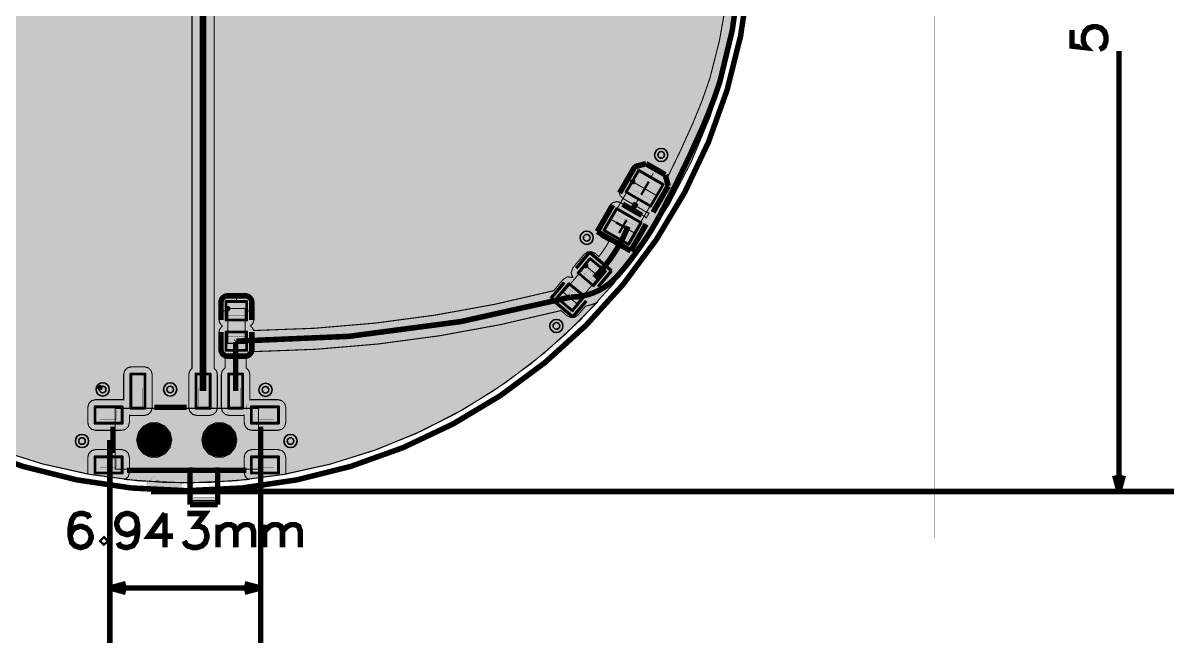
# Model space of a CAD drawing. Header units: millimetres. Extents: x -36.6 to 45.6, y -33 to 33.7.
# Drawn here: x -7.5 to 45.6, y -33 to -4.3 of the extents above; entities that cross this region are included whole.
import ezdxf

# ---------------------------------------------------------------- set-up
doc = ezdxf.new("R2010")
doc.units = ezdxf.units.MM
doc.header["$MEASUREMENT"] = 0
for name, color, linetype, true_color in [('Board-Outline-Layer', 7, 'Continuous', 0xff00ff), ('Bottom-Layer', 7, 'Continuous', 0x0000ff), ('Component-Marking-Layer', 7, 'Continuous', 0x66ffcc), ('Component-Shape-Layer', 7, 'Continuous', 0x00cccc), ('Document-Layer', 7, 'Continuous', 0xffffff), ('Hole-Layer', 7, 'Continuous', 0x222222), ('Multi-Layer', 7, 'Continuous', 0xc0c0c0), ('Pin-Soldering-Layer', 7, 'Continuous', 0xcc9999), ('Top-Layer', 7, 'Continuous', 0xff0000), ('Top-Paste-Mask-Layer', 7, 'Continuous', 0x808080), ('Top-Silkscreen-Layer', 7, 'Continuous', 0xffcc00), ('Top-Solder-Mask-Layer', 7, 'Continuous', 0x800080)]:
    doc.layers.add(name, color=color, linetype=linetype, true_color=true_color)

msp = doc.modelspace()

# ---------------------------------------------------------------- hatches: boundary and pattern name
at = {"layer": 'Bottom-Layer'}
for points in [[(-25.642, 0.127), (-25.544, 2.362), (-25.252, 4.58), (-24.768, 6.764), (-24.096, 8.897), (-23.239, 10.964), (-22.207, 12.948), (-21.005, 14.835), (-19.643, 16.609), (-18.132, 18.259), (-16.482, 19.77), (-14.708, 21.132), (-12.821, 22.334), (-10.837, 23.366), (-8.77, 24.223), (-6.637, 24.895), (-4.453, 25.379), (-2.235, 25.671), (0, 25.769), (2.235, 25.671), (4.453, 25.379), (6.637, 24.895), (8.77, 24.223), (10.837, 23.366), (12.821, 22.334), (14.708, 21.132), (16.482, 19.77), (18.132, 18.259), (19.643, 16.609), (21.005, 14.835), (22.207, 12.948), (23.239, 10.964), (24.096, 8.897), (24.768, 6.764), (25.252, 4.58), (25.544, 2.362), (25.642, 0.127), (25.544, -2.108), (25.252, -4.326), (24.768, -6.51), (24.096, -8.643), (23.239, -10.71), (22.207, -12.694), (21.005, -14.581), (19.643, -16.355), (18.132, -18.005), (16.482, -19.516), (14.708, -20.878), (12.821, -22.08), (10.837, -23.112), (8.77, -23.969), (6.637, -24.641), (4.453, -25.125), (2.235, -25.417), (0, -25.515), (-2.235, -25.417), (-4.453, -25.125), (-6.637, -24.641), (-8.77, -23.969), (-10.837, -23.112), (-12.821, -22.08), (-14.708, -20.878), (-16.482, -19.516), (-18.132, -18.005), (-19.643, -16.355), (-21.005, -14.581), (-22.207, -12.694), (-23.239, -10.71), (-24.096, -8.643), (-24.768, -6.51), (-25.252, -4.326), (-25.544, -2.108)], [(-2.308, -23.537), (-2.228, -23.888), (-2.004, -24.169), (-1.68, -24.325), (-1.32, -24.325), (-0.996, -24.169), (-0.772, -23.888), (-0.692, -23.537), (-0.772, -23.187), (-0.996, -22.905), (-1.32, -22.749), (-1.68, -22.749), (-2.004, -22.905), (-2.228, -23.187)], [(0.692, -23.537), (0.772, -23.888), (0.996, -24.169), (1.32, -24.325), (1.68, -24.325), (2.004, -24.169), (2.228, -23.888), (2.308, -23.537), (2.228, -23.187), (2.004, -22.905), (1.68, -22.749), (1.32, -22.749), (0.996, -22.905), (0.772, -23.187)]]:
    msp.add_hatch(color=256, dxfattribs=at).paths.add_polyline_path(points)
at = {"layer": 'Component-Marking-Layer'}
for points in [[(20.473, -11.648, 1), (20.593, -11.648, 1)], [(20.473, -11.648, 1), (20.593, -11.648, 1)], [(18.309, -15.513, 1), (18.429, -15.513, 1)], [(18.309, -15.513, 1), (18.429, -15.513, 1)], [(1.826, -17.488, 1), (1.946, -17.488, 1)], [(1.826, -17.488, 1), (1.946, -17.488, 1)], [(-4.06, -21.131, 1), (-3.94, -21.131, 1)], [(-4.06, -21.131, 1), (-3.94, -21.131, 1)]]:
    msp.add_hatch(color=256, dxfattribs=at).paths.add_polyline_path(points)
at = {"layer": 'Document-Layer'}
for points in [[(21.23, -11.616), (21.317, -11.666), (20.967, -12.272), (20.88, -12.222)], [(21.23, -11.616), (21.317, -11.666), (20.967, -12.272), (20.88, -12.222)], [(19.735, -13.559), (19.785, -13.472), (20.391, -13.822), (20.341, -13.909)], [(19.735, -13.559), (19.785, -13.472), (20.391, -13.822), (20.341, -13.909)], [(20.214, -13.376), (20.301, -13.426), (19.951, -14.032), (19.864, -13.982)], [(20.214, -13.376), (20.301, -13.426), (19.951, -14.032), (19.864, -13.982)], [(0.1, -24.937), (0.1, -26.387), (1.5, -26.387), (1.5, -24.787), (1.3, -24.787), (1.3, -26.187), (0.3, -26.187), (0.3, -24.787), (0.1, -24.787)], [(0.1, -24.937), (0.1, -26.387), (1.5, -26.387), (1.5, -24.787), (1.3, -24.787), (1.3, -26.187), (0.3, -26.187), (0.3, -24.787), (0.1, -24.787)], [(-0.215, -25.392), (-0.215, -25.762), (-1.435, -25.762), (-1.435, -26.032), (-1.435, -26.032), (-1.905, -25.562), (-1.435, -25.162), (-1.435, -25.402)], [(-0.215, -25.392), (-0.215, -25.762), (-1.435, -25.762), (-1.435, -26.032), (-1.435, -26.032), (-1.905, -25.562), (-1.435, -25.162), (-1.435, -25.402)]]:
    msp.add_hatch(color=256, dxfattribs=at).paths.add_polyline_path(points)
at = {"layer": 'Multi-Layer'}
for points in [[(-1.95, -23.537, 1), (-1.05, -23.537, 1)], [(-1.95, -23.537, 1), (-1.05, -23.537, 1)], [(1.05, -23.537, 1), (1.95, -23.537, 1)], [(1.05, -23.537, 1), (1.95, -23.537, 1)]]:
    msp.add_hatch(color=256, dxfattribs=at).paths.add_polyline_path(points)
at = {"layer": 'Pin-Soldering-Layer'}
for points in [[(21.615, -12.273), (21.465, -12.533), (20.383, -11.908), (20.533, -11.648)], [(21.615, -12.273), (21.465, -12.533), (20.383, -11.908), (20.533, -11.648)], [(20.765, -13.746), (20.615, -14.006), (19.533, -13.381), (19.683, -13.121)], [(20.765, -13.746), (20.615, -14.006), (19.533, -13.381), (19.683, -13.121)], [(18.369, -15.513), (18.982, -16.027), (18.789, -16.257), (18.176, -15.743)], [(18.369, -15.513), (18.982, -16.027), (18.789, -16.257), (18.176, -15.743)], [(17.34, -16.739), (17.953, -17.253), (18.146, -17.023), (17.533, -16.509)], [(17.34, -16.739), (17.953, -17.253), (18.146, -17.023), (17.533, -16.509)], [(1.886, -17.488), (2.686, -17.488), (2.686, -17.788), (1.886, -17.788)], [(1.886, -17.488), (2.686, -17.488), (2.686, -17.788), (1.886, -17.788)], [(1.886, -19.088), (2.686, -19.088), (2.686, -18.788), (1.886, -18.788)], [(1.886, -19.088), (2.686, -19.088), (2.686, -18.788), (1.886, -18.788)], [(-2.475, -22.131), (-2.475, -21.131), (-2.025, -21.131), (-2.025, -22.131)], [(-2.475, -22.131), (-2.475, -21.131), (-2.025, -21.131), (-2.025, -22.131)], [(0.525, -22.131), (0.525, -21.131), (0.975, -21.131), (0.975, -22.131)], [(0.525, -22.131), (0.525, -21.131), (0.975, -21.131), (0.975, -22.131)], [(2.025, -22.131), (2.025, -21.131), (2.475, -21.131), (2.475, -22.131)], [(2.025, -22.131), (2.025, -21.131), (2.475, -21.131), (2.475, -22.131)], [(-3.25, -22.612), (-4, -22.612), (-4, -22.162), (-3.25, -22.162)], [(-3.25, -22.612), (-4, -22.612), (-4, -22.162), (-3.25, -22.162)], [(4, -22.612), (3.25, -22.612), (3.25, -22.162), (4, -22.162)], [(4, -22.612), (3.25, -22.612), (3.25, -22.162), (4, -22.162)], [(-3.25, -24.818), (-4, -24.818), (-4, -24.369), (-3.25, -24.369)], [(-3.25, -24.818), (-4, -24.818), (-4, -24.369), (-3.25, -24.369)], [(4, -24.818), (3.25, -24.818), (3.25, -24.369), (4, -24.369)], [(4, -24.818), (3.25, -24.818), (3.25, -24.369), (4, -24.369)]]:
    msp.add_hatch(color=256, dxfattribs=at).paths.add_polyline_path(points)
at = {"layer": 'Top-Layer'}
for points in [[(2.839, -25.357), (0.948, -25.497), (-0.948, -25.497), (-2.839, -25.357), (-2.695, -25.225), (-2.642, -25.037), (-2.642, -24.337), (-2.69, -24.158), (-2.821, -24.027), (-3, -23.979), (-4.2, -23.979), (-4.379, -24.027), (-4.51, -24.158), (-4.558, -24.337), (-4.558, -25.037), (-4.556, -25.073), (-4.551, -25.108), (-6.679, -24.63), (-8.758, -23.973), (-10.775, -23.141), (-12.713, -22.142), (-14.559, -20.981), (-16.3, -19.667), (-17.923, -18.21), (-17.82, -18.206), (-17.718, -18.195), (-17.642, -18.285), (-17.49, -18.391), (-17.305, -18.407), (-17.137, -18.329), (-16.475, -17.774), (-16.369, -17.622), (-16.353, -17.437), (-16.431, -17.269), (-16.95, -16.651), (-17.155, -16.53), (-17.391, -16.565), (-17.316, -16.338), (-17.4, -16.115), (-17.918, -15.497), (-18.07, -15.391), (-18.255, -15.375), (-18.423, -15.453), (-18.434, -15.463), (-18.822, -15.111), (-19.127, -14.687), (-19.337, -14.208), (-19.071, -14.054), (-18.94, -13.923), (-18.892, -13.744), (-18.94, -13.565), (-19.49, -12.612), (-19.621, -12.481), (-19.8, -12.433), (-19.979, -12.481), (-21.061, -13.106), (-21.149, -13.177), (-21.21, -13.272), (-21.307, -13.118), (-21.402, -12.963), (-21.282, -12.961), (-21.169, -12.919), (-20.087, -12.294), (-19.956, -12.163), (-19.908, -11.984), (-19.956, -11.805), (-20.506, -10.852), (-20.637, -10.721), (-20.816, -10.673), (-20.995, -10.721), (-22.077, -11.346), (-22.164, -11.417), (-22.225, -11.51), (-23.179, -9.472), (-23.946, -7.357), (-24.52, -5.182), (-24.897, -2.964), (-25.074, -0.721), (-25.049, 1.529), (-24.822, 3.768), (-24.396, 5.977), (-24.323, 6.167), (-24.204, 6.332), (-24.185, 6.332), (-24.165, 6.333), (-23.734, 6.176), (-23.549, 6.16), (-23.381, 6.238), (-23.275, 6.39), (-22.999, 7.148), (-22.997, 7.386), (-23.145, 7.573), (-22.912, 7.622), (-22.76, 7.806), (-22.484, 8.564), (-22.468, 8.748), (-22.546, 8.916), (-22.698, 9.023), (-22.72, 9.031), (-22.484, 9.633), (-22.163, 10.194), (-21.757, 9.959), (-21.578, 9.911), (-21.399, 9.959), (-21.268, 10.09), (-20.718, 11.043), (-20.67, 11.222), (-20.718, 11.401), (-20.849, 11.532), (-21.931, 12.157), (-21.934, 12.159), (-21.937, 12.161), (-21.925, 12.183), (-21.913, 12.205), (-21.873, 12.277), (-21.833, 12.35), (-21.828, 12.347), (-21.823, 12.344), (-20.741, 11.719), (-20.562, 11.671), (-20.383, 11.719), (-20.252, 11.85), (-19.702, 12.803), (-19.654, 12.982), (-19.702, 13.161), (-19.833, 13.292), (-20.89, 13.903), (-19.572, 15.724), (-18.095, 17.421), (-16.472, 18.978), (-14.716, 20.383), (-12.841, 21.625), (-10.862, 22.694), (-8.795, 23.581), (-6.657, 24.279), (-4.465, 24.783), (-2.237, 25.088), (0.01, 25.192), (2.257, 25.094), (4.486, 24.796), (6.5, 24.346), (8.471, 23.733), (10.384, 22.959), (12.227, 22.029), (13.987, 20.951), (15.652, 19.732), (17.211, 18.38), (18.654, 16.903), (19.937, 15.356), (21.092, 13.711), (21.001, 13.698), (20.915, 13.663), (19.833, 13.038), (19.702, 12.907), (19.654, 12.728), (19.702, 12.549), (20.252, 11.596), (20.383, 11.465), (20.562, 11.417), (20.741, 11.465), (21.823, 12.09), (21.907, 12.157), (21.967, 12.245), (22.048, 12.098), (22.127, 11.951), (22.026, 11.941), (21.931, 11.903), (20.849, 11.278), (20.718, 11.147), (20.67, 10.968), (20.718, 10.789), (21.268, 9.836), (21.399, 9.705), (21.578, 9.657), (21.757, 9.705), (22.342, 10.043), (22.696, 9.502), (22.921, 8.896), (22.571, 8.769), (22.419, 8.662), (22.341, 8.494), (22.357, 8.31), (22.633, 7.552), (22.785, 7.368), (23.018, 7.319), (22.87, 7.132), (22.872, 6.894), (23.148, 6.136), (23.254, 5.984), (23.422, 5.906), (23.607, 5.922), (24.265, 6.161), (24.563, 5.038), (24.802, 3.901), (25.011, 2.094), (25.087, 0.276), (25.032, -1.542), (24.846, -3.352), (24.528, -5.143), (24.082, -6.906), (23.719, -7.937), (23.305, -8.949), (22.725, -10.23), (22.113, -11.497), (22.096, -11.484), (22.077, -11.473), (20.995, -10.848), (20.816, -10.8), (20.637, -10.848), (20.506, -10.979), (19.956, -11.932), (19.908, -12.111), (19.956, -12.29), (20.087, -12.421), (21.169, -13.046), (21.227, -13.073), (21.288, -13.089), (21.224, -13.203), (21.159, -13.316), (21.114, -13.27), (21.061, -13.233), (19.979, -12.608), (19.8, -12.56), (19.621, -12.608), (19.489, -12.739), (18.939, -13.692), (18.892, -13.871), (18.939, -14.05), (19.071, -14.181), (19.446, -14.397), (19.224, -14.752), (18.979, -15.092), (18.804, -14.945), (18.636, -14.867), (18.451, -14.883), (18.299, -14.989), (17.781, -15.607), (17.697, -15.83), (17.772, -16.057), (17.536, -16.022), (17.331, -16.143), (16.894, -16.664), (14.173, -17.292), (11.425, -17.79), (8.656, -18.158), (5.873, -18.394), (3.083, -18.498), (3.027, -18.379), (2.932, -18.288), (3.051, -18.159), (3.094, -17.988), (3.094, -17.188), (3.046, -17.009), (2.915, -16.878), (2.736, -16.83), (1.836, -16.83), (1.657, -16.878), (1.526, -17.009), (1.478, -17.188), (1.478, -17.988), (1.521, -18.159), (1.64, -18.288), (1.521, -18.417), (1.478, -18.588), (1.478, -19.388), (1.559, -19.615), (1.765, -19.739), (1.765, -20.218), (1.638, -20.349), (1.592, -20.525), (1.592, -22.049), (1.64, -22.228), (1.771, -22.359), (1.95, -22.407), (2.55, -22.407), (2.596, -22.404), (2.642, -22.395), (2.642, -22.737), (2.69, -22.916), (2.821, -23.047), (3, -23.095), (4.2, -23.095), (4.379, -23.047), (4.51, -22.916), (4.558, -22.737), (4.558, -22.037), (4.51, -21.858), (4.379, -21.727), (4.2, -21.679), (3, -21.679), (2.954, -21.682), (2.908, -21.691), (2.908, -20.525), (2.862, -20.349), (2.736, -20.219), (2.736, -19.746), (2.959, -19.668), (3.085, -19.468), (5.944, -19.361), (8.794, -19.119), (11.63, -18.74), (14.444, -18.226), (17.23, -17.579), (17.518, -17.821), (17.686, -17.899), (17.871, -17.883), (18.023, -17.777), (18.36, -17.375), (18.625, -17.308), (18.884, -17.22), (17.415, -18.694), (15.832, -20.044), (14.144, -21.261), (12.363, -22.338), (10.501, -23.266), (8.57, -24.04), (6.582, -24.656), (4.551, -25.108), (4.556, -25.073), (4.558, -25.037), (4.558, -24.337), (4.51, -24.158), (4.379, -24.027), (4.2, -23.979), (3, -23.979), (2.821, -24.027), (2.69, -24.158), (2.642, -24.337), (2.642, -25.037), (2.695, -25.225)], [(0.242, -20.234), (0.132, -20.361), (0.092, -20.525), (0.092, -22.049), (0.14, -22.228), (0.271, -22.359), (0.45, -22.407), (1.05, -22.407), (1.229, -22.359), (1.36, -22.228), (1.408, -22.049), (1.408, -20.525), (1.369, -20.361), (1.258, -20.234), (1.258, 7.918), (2.215, 8.267), (3.089, 8.79), (3.847, 9.469), (4.464, 10.279), (4.916, 11.192), (5.188, 12.173), (5.268, 13.188), (5.156, 14.201), (4.854, 15.173), (4.373, 16.071), (3.731, 16.861), (2.951, 17.516), (2.062, 18.012), (1.094, 18.33), (0.084, 18.459), (-0.932, 18.396), (-1.918, 18.141), (-2.838, 17.704), (-3.658, 17.1), (-4.35, 16.353), (-4.888, 15.488), (-5.252, 14.537), (-5.43, 13.535), (-5.415, 12.516), (-5.207, 11.52), (-4.815, 10.58), (-4.252, 9.731), (-3.539, 9.004), (-2.701, 8.426), (-1.769, 8.016), (-0.776, 7.79), (0.242, 7.756)], [(20.816, -11.158), (21.898, -11.783), (21.348, -12.736), (20.266, -12.111)], [(19.8, -12.918), (20.882, -13.543), (20.332, -14.496), (19.25, -13.871)], [(18.574, -15.219), (19.235, -15.775), (18.717, -16.393), (18.055, -15.837)], [(17.605, -16.374), (18.267, -16.929), (17.749, -17.547), (17.087, -16.991)], [(1.836, -17.188), (2.736, -17.188), (2.736, -17.988), (1.836, -17.988)], [(1.836, -18.588), (2.736, -18.588), (2.736, -19.388), (1.836, -19.388)], [(-2.55, -22.407), (-1.95, -22.407), (-1.771, -22.359), (-1.64, -22.228), (-1.592, -22.049), (-1.592, -20.525), (-1.64, -20.346), (-1.771, -20.215), (-1.95, -20.167), (-2.55, -20.167), (-2.729, -20.215), (-2.86, -20.346), (-2.908, -20.525), (-2.908, -21.691), (-2.954, -21.682), (-3, -21.679), (-4.2, -21.679), (-4.379, -21.727), (-4.51, -21.858), (-4.558, -22.037), (-4.558, -22.737), (-4.51, -22.916), (-4.379, -23.047), (-4.2, -23.095), (-3, -23.095), (-2.821, -23.047), (-2.69, -22.916), (-2.642, -22.737), (-2.642, -22.395), (-2.596, -22.404)], [(-1.95, -22.049), (-2.55, -22.049), (-2.55, -20.525), (-1.95, -20.525)], [(1.05, -22.049), (0.45, -22.049), (0.45, -20.525), (1.05, -20.525)], [(2.55, -22.049), (1.95, -22.049), (1.95, -20.525), (2.55, -20.525)], [(-3, -22.037), (-3, -22.737), (-4.2, -22.737), (-4.2, -22.037)], [(4.2, -22.037), (4.2, -22.737), (3, -22.737), (3, -22.037)], [(-2.308, -23.537), (-2.228, -23.888), (-2.004, -24.169), (-1.68, -24.325), (-1.32, -24.325), (-0.996, -24.169), (-0.772, -23.888), (-0.692, -23.537), (-0.772, -23.187), (-0.996, -22.905), (-1.32, -22.749), (-1.68, -22.749), (-2.004, -22.905), (-2.228, -23.187)], [(0.692, -23.537), (0.772, -23.888), (0.996, -24.169), (1.32, -24.325), (1.68, -24.325), (2.004, -24.169), (2.228, -23.888), (2.308, -23.537), (2.228, -23.187), (2.004, -22.905), (1.68, -22.749), (1.32, -22.749), (0.996, -22.905), (0.772, -23.187)], [(-3, -24.337), (-3, -25.037), (-4.2, -25.037), (-4.2, -24.337)], [(4.2, -24.337), (4.2, -25.037), (3, -25.037), (3, -24.337)]]:
    msp.add_hatch(color=256, dxfattribs=at).paths.add_polyline_path(points)
at = {"layer": 'Top-Paste-Mask-Layer'}
for points in [[(20.816, -11.158), (21.898, -11.783), (21.348, -12.736), (20.266, -12.111)], [(19.8, -12.918), (20.882, -13.543), (20.332, -14.496), (19.25, -13.871)], [(18.584, -15.178), (18.07, -15.791), (18.076, -15.862), (18.251, -16.008), (18.489, -15.725), (18.742, -15.937), (18.504, -16.22), (18.689, -16.376), (18.76, -16.37), (19.274, -15.757), (19.268, -15.686), (18.655, -15.172)], [(18.584, -15.178), (18.07, -15.791), (18.076, -15.862), (18.251, -16.008), (18.489, -15.725), (18.742, -15.937), (18.504, -16.22), (18.689, -16.376), (18.76, -16.37), (19.274, -15.757), (19.268, -15.686), (18.655, -15.172)], [(17.738, -17.588), (18.252, -16.975), (18.246, -16.904), (18.071, -16.758), (17.833, -17.041), (17.58, -16.829), (17.818, -16.546), (17.633, -16.39), (17.562, -16.396), (17.048, -17.009), (17.054, -17.08), (17.667, -17.594)], [(17.738, -17.588), (18.252, -16.975), (18.246, -16.904), (18.071, -16.758), (17.833, -17.041), (17.58, -16.829), (17.818, -16.546), (17.633, -16.39), (17.562, -16.396), (17.048, -17.009), (17.054, -17.08), (17.667, -17.594)], [(1.836, -17.188), (2.736, -17.188), (2.736, -17.988), (1.836, -17.988)], [(1.836, -18.588), (2.736, -18.588), (2.736, -19.388), (1.836, -19.388)], [(-1.95, -22.049), (-2.55, -22.049), (-2.55, -20.525), (-1.95, -20.525)], [(1.05, -22.049), (0.45, -22.049), (0.45, -20.525), (1.05, -20.525)], [(2.55, -22.049), (1.95, -22.049), (1.95, -20.525), (2.55, -20.525)], [(-3, -22.037), (-3, -22.737), (-4.2, -22.737), (-4.2, -22.037)], [(4.2, -22.037), (4.2, -22.737), (3, -22.737), (3, -22.037)], [(-3, -24.337), (-3, -25.037), (-4.2, -25.037), (-4.2, -24.337)], [(4.2, -24.337), (4.2, -25.037), (3, -25.037), (3, -24.337)]]:
    msp.add_hatch(color=256, dxfattribs=at).paths.add_polyline_path(points)
at = {"layer": 'Top-Solder-Mask-Layer'}
for points in [[(20.797, -11.089), (21.968, -11.765), (21.367, -12.805), (20.196, -12.129)], [(19.781, -12.849), (20.952, -13.524), (20.351, -14.565), (19.18, -13.889)], [(18.567, -15.148), (19.307, -15.768), (18.723, -16.464), (17.984, -15.843)], [(17.599, -16.302), (18.338, -16.923), (17.755, -17.618), (17.015, -16.998)], [(1.785, -17.137), (2.787, -17.137), (2.787, -18.039), (1.785, -18.039)], [(1.785, -18.537), (2.787, -18.537), (2.787, -19.439), (1.785, -19.439)], [(-1.899, -22.1), (-2.601, -22.1), (-2.601, -20.474), (-1.899, -20.474)], [(1.101, -22.1), (0.399, -22.1), (0.399, -20.474), (1.101, -20.474)], [(2.601, -22.1), (1.899, -22.1), (1.899, -20.474), (2.601, -20.474)], [(-2.949, -21.986), (-2.949, -22.788), (-4.251, -22.788), (-4.251, -21.986)], [(4.251, -21.986), (4.251, -22.788), (2.949, -22.788), (2.949, -21.986)], [(-2.949, -24.286), (-2.949, -25.088), (-4.251, -25.088), (-4.251, -24.286)], [(4.251, -24.286), (4.251, -25.088), (2.949, -25.088), (2.949, -24.286)]]:
    msp.add_hatch(color=256, dxfattribs=at).paths.add_polyline_path(points)

# ---------------------------------------------------------------- linework, layer by layer
at = {"layer": 'Board-Outline-Layer', "const_width": 0.254}
msp.add_lwpolyline([(-26, 0.127, 1), (26, 0.127, 1)], format="xyb", close=True, dxfattribs=at)
at = {"layer": 'Bottom-Layer'}
for points, const_width in [([(-36.576, -27.178), (-36.576, 33.655), (34.925, 33.655), (34.925, -27.178)], 0.00508), ([(-2.308, -23.537), (-2.228, -23.888), (-2.004, -24.169), (-1.68, -24.325), (-1.32, -24.325), (-0.996, -24.169), (-0.772, -23.888), (-0.692, -23.537), (-0.772, -23.187), (-0.996, -22.905), (-1.32, -22.749), (-1.68, -22.749), (-2.004, -22.905), (-2.228, -23.187)], 0.0508), ([(0.692, -23.537), (0.772, -23.888), (0.996, -24.169), (1.32, -24.325), (1.68, -24.325), (2.004, -24.169), (2.228, -23.888), (2.308, -23.537), (2.228, -23.187), (2.004, -22.905), (1.68, -22.749), (1.32, -22.749), (0.996, -22.905), (0.772, -23.187)], 0.0508)]:
    msp.add_lwpolyline(points, close=True, dxfattribs=dict(at, const_width=const_width))
at = {"layer": 'Bottom-Layer', "const_width": 0.0508}
msp.add_lwpolyline([(25.544, -2.108), (25.252, -4.326), (24.768, -6.51), (24.096, -8.643), (23.239, -10.71), (22.207, -12.694), (21.005, -14.581), (19.643, -16.355), (18.132, -18.005), (16.482, -19.516), (14.708, -20.878), (12.821, -22.08), (10.837, -23.112), (8.77, -23.969), (6.637, -24.641), (4.453, -25.125), (2.235, -25.417), (0, -25.515), (-2.235, -25.417), (-4.453, -25.125), (-6.637, -24.641), (-8.77, -23.969)], dxfattribs=at)
at = {"layer": 'Component-Marking-Layer', "const_width": 0.129}
for points in [[(20.473, -11.648, 1), (20.593, -11.648), (20.593, -11.648, 1), (20.473, -11.648)], [(20.473, -11.648, 1), (20.593, -11.648), (20.593, -11.648, 1), (20.473, -11.648)], [(18.309, -15.513, 1), (18.429, -15.513), (18.429, -15.513, 1), (18.309, -15.513)], [(18.309, -15.513, 1), (18.429, -15.513), (18.429, -15.513, 1), (18.309, -15.513)]]:
    msp.add_lwpolyline(points, format="xyb", dxfattribs=at)
for points in [[(1.826, -17.488, 1), (1.946, -17.488, 1)], [(1.826, -17.488, 1), (1.946, -17.488, 1)], [(-4.06, -21.131, 1), (-3.94, -21.131, 1)], [(-4.06, -21.131, 1), (-3.94, -21.131, 1)]]:
    msp.add_lwpolyline(points, format="xyb", close=True, dxfattribs=at)
at = {"layer": 'Component-Shape-Layer', "const_width": 0.0508}
for points in [[(20.533, -11.648), (21.615, -12.273), (20.615, -14.006), (19.533, -13.381)], [(20.533, -11.648), (21.615, -12.273), (20.615, -14.006), (19.533, -13.381)], [(18.369, -15.513), (18.982, -16.027), (17.953, -17.253), (17.34, -16.739)], [(18.369, -15.513), (18.982, -16.027), (17.953, -17.253), (17.34, -16.739)], [(1.886, -17.488), (2.686, -17.488), (2.686, -19.088), (1.886, -19.088)], [(1.886, -17.488), (2.686, -17.488), (2.686, -19.088), (1.886, -19.088)], [(-3.3, -22.081), (3.3, -22.081), (3.3, -24.881), (1.5, -24.881), (1.5, -26.331), (0.8, -26.331), (0.1, -26.331), (0.1, -24.881), (-3.3, -24.881)], [(-3.3, -22.081), (3.3, -22.081), (3.3, -24.881), (1.5, -24.881), (1.5, -26.331), (0.8, -26.331), (0.1, -26.331), (0.1, -24.881), (-3.3, -24.881)]]:
    msp.add_lwpolyline(points, close=True, dxfattribs=at)
at = {"layer": 'Document-Layer', "const_width": 0.00508}
for points in [[(21.23, -11.616), (21.317, -11.666), (20.967, -12.272), (20.88, -12.222)], [(21.23, -11.616), (21.317, -11.666), (20.967, -12.272), (20.88, -12.222)], [(19.735, -13.559), (19.785, -13.472), (20.391, -13.822), (20.341, -13.909)], [(19.735, -13.559), (19.785, -13.472), (20.391, -13.822), (20.341, -13.909)], [(20.214, -13.376), (20.301, -13.426), (19.951, -14.032), (19.864, -13.982)], [(20.214, -13.376), (20.301, -13.426), (19.951, -14.032), (19.864, -13.982)], [(0.1, -24.937), (0.1, -26.387), (1.5, -26.387), (1.5, -24.787), (1.3, -24.787), (1.3, -26.187), (0.3, -26.187), (0.3, -24.787), (0.1, -24.787)], [(0.1, -24.937), (0.1, -26.387), (1.5, -26.387), (1.5, -24.787), (1.3, -24.787), (1.3, -26.187), (0.3, -26.187), (0.3, -24.787), (0.1, -24.787)], [(-0.215, -25.392), (-0.215, -25.762), (-1.435, -25.762), (-1.435, -26.032), (-1.435, -26.032), (-1.905, -25.562), (-1.435, -25.162), (-1.435, -25.402)], [(-0.215, -25.392), (-0.215, -25.762), (-1.435, -25.762), (-1.435, -26.032), (-1.435, -26.032), (-1.905, -25.562), (-1.435, -25.162), (-1.435, -25.402)]]:
    msp.add_lwpolyline(points, close=True, dxfattribs=at)
at = {"layer": 'Document-Layer', "const_width": 0.38}
for points in [[(-1.69, -23.537, 1), (-1.31, -23.537, 1)], [(-1.69, -23.537, 1), (-1.31, -23.537, 1)], [(1.31, -23.537, 1), (1.69, -23.537, 1)], [(1.31, -23.537, 1), (1.69, -23.537, 1)]]:
    msp.add_lwpolyline(points, format="xyb", close=True, dxfattribs=at)
at = {"layer": 'Hole-Layer'}
for points in [[(21.692, -10.414, 1), (21.997, -10.414, 1)], [(18.263, -14.224, 1), (18.568, -14.224, 1)], [(16.866, -18.288, 1), (17.171, -18.288, 1)], [(-0.915, -21.209, 1), (-0.61, -21.209, 1)], [(3.472, -21.227, 1), (3.777, -21.227, 1)], [(-4.977, -23.585, 1), (-4.672, -23.585, 1)], [(4.627, -23.585, 1), (4.932, -23.585, 1)]]:
    msp.add_lwpolyline(points, format="xyb", close=True, dxfattribs=at)
msp.add_lwpolyline([(-4.025, -21.209, 1), (-3.72, -21.209), (-3.72, -21.209, 1), (-4.025, -21.209)], format="xyb", dxfattribs=at)
at = {"layer": 'Multi-Layer'}
for points in [[(21.539, -10.414, 1), (22.149, -10.414), (22.149, -10.414, 1), (21.539, -10.414)], [(18.11, -14.224, 1), (18.72, -14.224), (18.72, -14.224, 1), (18.11, -14.224)], [(16.713, -18.288, 1), (17.323, -18.288), (17.323, -18.288, 1), (16.713, -18.288)], [(-4.178, -21.209, 1), (-3.568, -21.209), (-3.568, -21.209, 1), (-4.178, -21.209)], [(-1.067, -21.209, 1), (-0.457, -21.209), (-0.457, -21.209, 1), (-1.067, -21.209)], [(3.32, -21.227, 1), (3.93, -21.227), (3.93, -21.227, 1), (3.32, -21.227)]]:
    msp.add_lwpolyline(points, format="xyb", dxfattribs=at)
at = {"layer": 'Multi-Layer', "const_width": 0.645}
for points in [[(-1.95, -23.537, 1), (-1.05, -23.537, 1)], [(-1.95, -23.537, 1), (-1.05, -23.537, 1)], [(1.05, -23.537, 1), (1.95, -23.537, 1)], [(1.05, -23.537, 1), (1.95, -23.537, 1)]]:
    msp.add_lwpolyline(points, format="xyb", close=True, dxfattribs=at)
at = {"layer": 'Multi-Layer'}
for points in [[(-5.129, -23.585, 1), (-4.519, -23.585, 1)], [(4.474, -23.585, 1), (5.084, -23.585, 1)]]:
    msp.add_lwpolyline(points, format="xyb", close=True, dxfattribs=at)
at = {"layer": 'Pin-Soldering-Layer', "const_width": 0.00508}
for points in [[(21.615, -12.273), (21.465, -12.533), (20.383, -11.908), (20.533, -11.648)], [(21.615, -12.273), (21.465, -12.533), (20.383, -11.908), (20.533, -11.648)], [(20.765, -13.746), (20.615, -14.006), (19.533, -13.381), (19.683, -13.121)], [(20.765, -13.746), (20.615, -14.006), (19.533, -13.381), (19.683, -13.121)], [(18.369, -15.513), (18.982, -16.027), (18.789, -16.257), (18.176, -15.743)], [(18.369, -15.513), (18.982, -16.027), (18.789, -16.257), (18.176, -15.743)], [(17.34, -16.739), (17.953, -17.253), (18.146, -17.023), (17.533, -16.509)], [(17.34, -16.739), (17.953, -17.253), (18.146, -17.023), (17.533, -16.509)], [(1.886, -17.488), (2.686, -17.488), (2.686, -17.788), (1.886, -17.788)], [(1.886, -17.488), (2.686, -17.488), (2.686, -17.788), (1.886, -17.788)], [(1.886, -19.088), (2.686, -19.088), (2.686, -18.788), (1.886, -18.788)], [(1.886, -19.088), (2.686, -19.088), (2.686, -18.788), (1.886, -18.788)], [(-2.475, -22.131), (-2.475, -21.131), (-2.025, -21.131), (-2.025, -22.131)], [(-2.475, -22.131), (-2.475, -21.131), (-2.025, -21.131), (-2.025, -22.131)], [(0.525, -22.131), (0.525, -21.131), (0.975, -21.131), (0.975, -22.131)], [(0.525, -22.131), (0.525, -21.131), (0.975, -21.131), (0.975, -22.131)], [(2.025, -22.131), (2.025, -21.131), (2.475, -21.131), (2.475, -22.131)], [(2.025, -22.131), (2.025, -21.131), (2.475, -21.131), (2.475, -22.131)], [(-3.25, -22.612), (-4, -22.612), (-4, -22.162), (-3.25, -22.162)], [(-3.25, -22.612), (-4, -22.612), (-4, -22.162), (-3.25, -22.162)], [(4, -22.612), (3.25, -22.612), (3.25, -22.162), (4, -22.162)], [(4, -22.612), (3.25, -22.612), (3.25, -22.162), (4, -22.162)], [(-3.25, -24.818), (-4, -24.818), (-4, -24.369), (-3.25, -24.369)], [(-3.25, -24.818), (-4, -24.818), (-4, -24.369), (-3.25, -24.369)], [(4, -24.818), (3.25, -24.818), (3.25, -24.369), (4, -24.369)], [(4, -24.818), (3.25, -24.818), (3.25, -24.369), (4, -24.369)]]:
    msp.add_lwpolyline(points, close=True, dxfattribs=at)
at = {"layer": 'Top-Layer'}
for points, const_width in [([(-29.972, -28.067), (-29.972, 30.226), (34.417, 30.226), (34.417, -28.067)], 0.00508), ([(-2.55, -22.407), (-1.95, -22.407), (-1.771, -22.359), (-1.64, -22.228), (-1.592, -22.049), (-1.592, -20.525), (-1.64, -20.346), (-1.771, -20.215), (-1.95, -20.167), (-2.55, -20.167), (-2.729, -20.215), (-2.86, -20.346), (-2.908, -20.525), (-2.908, -21.691), (-2.954, -21.682), (-3, -21.679), (-4.2, -21.679), (-4.379, -21.727), (-4.51, -21.858), (-4.558, -22.037), (-4.558, -22.737), (-4.51, -22.916), (-4.379, -23.047), (-4.2, -23.095), (-3, -23.095), (-2.821, -23.047), (-2.69, -22.916), (-2.642, -22.737), (-2.642, -22.395), (-2.596, -22.404)], 0.0508), ([(-2.308, -23.537), (-2.228, -23.888), (-2.004, -24.169), (-1.68, -24.325), (-1.32, -24.325), (-0.996, -24.169), (-0.772, -23.888), (-0.692, -23.537), (-0.772, -23.187), (-0.996, -22.905), (-1.32, -22.749), (-1.68, -22.749), (-2.004, -22.905), (-2.228, -23.187)], 0.0508), ([(0.692, -23.537), (0.772, -23.888), (0.996, -24.169), (1.32, -24.325), (1.68, -24.325), (2.004, -24.169), (2.228, -23.888), (2.308, -23.537), (2.228, -23.187), (2.004, -22.905), (1.68, -22.749), (1.32, -22.749), (0.996, -22.905), (0.772, -23.187)], 0.0508)]:
    msp.add_lwpolyline(points, close=True, dxfattribs=dict(at, const_width=const_width))
for points, const_width in [([(0.75, -21.287), (0.75, 12.265)], 0.3), ([(0.242, 7.756), (0.242, -20.234), (0.132, -20.361), (0.092, -20.525), (0.092, -22.049), (0.14, -22.228), (0.271, -22.359), (0.45, -22.407), (1.05, -22.407), (1.229, -22.359), (1.36, -22.228), (1.408, -22.049), (1.408, -20.525), (1.369, -20.361), (1.258, -20.234), (1.258, 7.918)], 0.0508), ([(24.846, -3.352), (24.528, -5.143), (24.082, -6.906), (23.719, -7.937), (23.305, -8.949), (22.725, -10.23), (22.113, -11.497), (22.096, -11.484), (22.077, -11.473), (20.995, -10.848), (20.816, -10.8), (20.637, -10.848), (20.506, -10.979), (19.956, -11.932), (19.908, -12.111), (19.956, -12.29), (20.087, -12.421), (21.169, -13.046), (21.227, -13.073), (21.288, -13.089), (21.224, -13.203), (21.159, -13.316), (21.114, -13.27), (21.061, -13.233), (19.979, -12.608), (19.8, -12.56), (19.621, -12.608), (19.489, -12.739), (18.939, -13.692), (18.892, -13.871), (18.939, -14.05), (19.071, -14.181), (19.446, -14.397), (19.224, -14.752), (18.979, -15.092), (18.804, -14.945), (18.636, -14.867), (18.451, -14.883), (18.299, -14.989), (17.781, -15.607), (17.697, -15.83), (17.772, -16.057), (17.536, -16.022), (17.331, -16.143), (16.894, -16.664), (14.173, -17.292), (11.425, -17.79), (8.656, -18.158), (5.873, -18.394), (3.083, -18.498), (3.027, -18.379), (2.932, -18.288), (3.051, -18.159), (3.094, -17.988), (3.094, -17.188), (3.046, -17.009), (2.915, -16.878), (2.736, -16.83), (1.836, -16.83), (1.657, -16.878), (1.526, -17.009), (1.478, -17.188), (1.478, -17.988), (1.521, -18.159), (1.64, -18.288), (1.521, -18.417), (1.478, -18.588), (1.478, -19.388), (1.559, -19.615), (1.765, -19.739), (1.765, -20.218), (1.638, -20.349), (1.592, -20.525), (1.592, -22.049), (1.64, -22.228), (1.771, -22.359), (1.95, -22.407), (2.55, -22.407), (2.596, -22.404), (2.642, -22.395), (2.642, -22.737), (2.69, -22.916), (2.821, -23.047), (3, -23.095), (4.2, -23.095), (4.379, -23.047), (4.51, -22.916), (4.558, -22.737), (4.558, -22.037), (4.51, -21.858), (4.379, -21.727), (4.2, -21.679), (3, -21.679), (2.954, -21.682), (2.908, -21.691), (2.908, -20.525), (2.862, -20.349), (2.736, -20.219), (2.736, -19.746), (2.959, -19.668), (3.085, -19.468), (5.944, -19.361), (8.794, -19.119), (11.63, -18.74), (14.444, -18.226), (17.23, -17.579), (17.518, -17.821), (17.686, -17.899), (17.871, -17.883), (18.023, -17.777), (18.36, -17.375), (18.625, -17.308), (18.884, -17.22), (17.415, -18.694), (15.832, -20.044), (14.144, -21.261), (12.363, -22.338), (10.501, -23.266), (8.57, -24.04), (6.582, -24.656), (4.551, -25.108), (4.556, -25.073), (4.558, -25.037), (4.558, -24.337), (4.51, -24.158), (4.379, -24.027), (4.2, -23.979), (3, -23.979), (2.821, -24.027), (2.69, -24.158), (2.642, -24.337), (2.642, -25.037), (2.695, -25.225), (2.839, -25.357), (0.948, -25.497), (-0.948, -25.497), (-2.839, -25.357), (-2.695, -25.225), (-2.642, -25.037), (-2.642, -24.337), (-2.69, -24.158), (-2.821, -24.027), (-3, -23.979), (-4.2, -23.979), (-4.379, -24.027), (-4.51, -24.158), (-4.558, -24.337), (-4.558, -25.037), (-4.556, -25.073), (-4.551, -25.108), (-6.679, -24.63), (-8.758, -23.973)], 0.0508), ([(20.543, -11.636), (20.318, -11.506)], 0.0508), ([(21.356, -11.473), (21.485, -11.249)], 0.0508), ([(20.808, -12.421), (20.679, -12.646)], 0.0508), ([(2.286, -17.191), (2.286, -16.931)], 0.0508), ([(1.839, -17.588), (1.579, -17.588)], 0.0508), ([(2.733, -17.588), (2.993, -17.588)], 0.0508), ([(2.25, -19.024), (2.286, -18.988)], 0.254), ([(2.25, -21.287), (2.25, -19.024)], 0.254)]:
    msp.add_lwpolyline(points, dxfattribs=dict(at, const_width=const_width))
at = {"layer": 'Top-Layer', "const_width": 0.254}
for points in [[(24.545, -7.049, 0.071), (25.573, 0.127)], [(23.749, -9.144, 0.025), (24.545, -7.049)], [(21.844, -13.081, 0.019), (23.749, -9.144)], [(21.243, -14.111, 0.02), (21.844, -13.081)], [(18.772, -16.06, 0.102), (20.32, -13.707)], [(20.315, -15.407, 0.016), (21.243, -14.111)], [(19.812, -16.002, 0.013), (20.315, -15.407)], [(17.677, -16.96, 0.214), (19.812, -16.002)], [(2.286, -18.988, 0.066), (17.677, -16.96)]]:
    msp.add_lwpolyline(points, format="xyb", dxfattribs=at)
at = {"layer": 'Top-Layer'}
for points in [[(20.816, -11.158), (21.898, -11.783), (21.348, -12.736), (20.266, -12.111)], [(19.8, -12.918), (20.882, -13.543), (20.332, -14.496), (19.25, -13.871)], [(18.574, -15.219), (19.235, -15.775), (18.717, -16.393), (18.055, -15.837)], [(17.605, -16.374), (18.267, -16.929), (17.749, -17.547), (17.087, -16.991)], [(1.836, -17.188), (2.736, -17.188), (2.736, -17.988), (1.836, -17.988)], [(1.836, -18.588), (2.736, -18.588), (2.736, -19.388), (1.836, -19.388)], [(-1.95, -22.049), (-2.55, -22.049), (-2.55, -20.525), (-1.95, -20.525)], [(1.05, -22.049), (0.45, -22.049), (0.45, -20.525), (1.05, -20.525)], [(2.55, -22.049), (1.95, -22.049), (1.95, -20.525), (2.55, -20.525)], [(-3, -22.037), (-3, -22.737), (-4.2, -22.737), (-4.2, -22.037)], [(4.2, -22.037), (4.2, -22.737), (3, -22.737), (3, -22.037)], [(-3, -24.337), (-3, -25.037), (-4.2, -25.037), (-4.2, -24.337)], [(4.2, -24.337), (4.2, -25.037), (3, -25.037), (3, -24.337)]]:
    msp.add_lwpolyline(points, close=True, dxfattribs=at)
at = {"layer": 'Top-Paste-Mask-Layer'}
for points in [[(20.816, -11.158), (21.898, -11.783), (21.348, -12.736), (20.266, -12.111)], [(19.8, -12.918), (20.882, -13.543), (20.332, -14.496), (19.25, -13.871)], [(1.836, -17.188), (2.736, -17.188), (2.736, -17.988), (1.836, -17.988)], [(1.836, -18.588), (2.736, -18.588), (2.736, -19.388), (1.836, -19.388)], [(-1.95, -22.049), (-2.55, -22.049), (-2.55, -20.525), (-1.95, -20.525)], [(1.05, -22.049), (0.45, -22.049), (0.45, -20.525), (1.05, -20.525)], [(2.55, -22.049), (1.95, -22.049), (1.95, -20.525), (2.55, -20.525)], [(-3, -22.037), (-3, -22.737), (-4.2, -22.737), (-4.2, -22.037)], [(4.2, -22.037), (4.2, -22.737), (3, -22.737), (3, -22.037)], [(-3, -24.337), (-3, -25.037), (-4.2, -25.037), (-4.2, -24.337)], [(4.2, -24.337), (4.2, -25.037), (3, -25.037), (3, -24.337)]]:
    msp.add_lwpolyline(points, close=True, dxfattribs=at)
at = {"layer": 'Top-Paste-Mask-Layer', "const_width": 0.00508}
for points in [[(18.584, -15.178), (18.07, -15.791), (18.076, -15.862), (18.251, -16.008), (18.489, -15.725), (18.742, -15.937), (18.504, -16.22), (18.689, -16.376), (18.76, -16.37), (19.274, -15.757), (19.268, -15.686), (18.655, -15.172)], [(18.584, -15.178), (18.07, -15.791), (18.076, -15.862), (18.251, -16.008), (18.489, -15.725), (18.742, -15.937), (18.504, -16.22), (18.689, -16.376), (18.76, -16.37), (19.274, -15.757), (19.268, -15.686), (18.655, -15.172)], [(17.738, -17.588), (18.252, -16.975), (18.246, -16.904), (18.071, -16.758), (17.833, -17.041), (17.58, -16.829), (17.818, -16.546), (17.633, -16.39), (17.562, -16.396), (17.048, -17.009), (17.054, -17.08), (17.667, -17.594)], [(17.738, -17.588), (18.252, -16.975), (18.246, -16.904), (18.071, -16.758), (17.833, -17.041), (17.58, -16.829), (17.818, -16.546), (17.633, -16.39), (17.562, -16.396), (17.048, -17.009), (17.054, -17.08), (17.667, -17.594)]]:
    msp.add_lwpolyline(points, close=True, dxfattribs=at)
at = {"layer": 'Top-Silkscreen-Layer'}
for points, const_width in [([(40.762, -4.653), (40.762, -5.4), (41.433, -5.476), (41.359, -5.4), (41.283, -5.177), (41.283, -4.953), (41.359, -4.729), (41.506, -4.58), (41.73, -4.506), (41.88, -4.506), (42.103, -4.58), (42.253, -4.729), (42.327, -4.953), (42.327, -5.177), (42.253, -5.4), (42.179, -5.476), (42.029, -5.55)], 0.254), ([(42.926, -5.626), (42.926, -25.908)], 0.254), ([(19.931, -12.163), (20.63, -10.953)], 0.254), ([(19.931, -12.163), (20.63, -10.953)], 0.254), ([(20.63, -10.953), (21.15, -10.813)], 0.254), ([(20.63, -10.953), (21.15, -10.813)], 0.254), ([(21.15, -10.813), (22.03, -11.321)], 0.254), ([(21.15, -10.813), (22.03, -11.321)], 0.254), ([(22.03, -11.321), (22.169, -11.842)], 0.254), ([(22.03, -11.321), (22.169, -11.842)], 0.254), ([(21.471, -13.052), (22.169, -11.842)], 0.254), ([(21.471, -13.052), (22.169, -11.842)], 0.254), ([(18.904, -13.942), (19.614, -12.712)], 0.254), ([(18.904, -13.942), (19.614, -12.712)], 0.254), ([(20.071, -12.683), (20.95, -13.191)], 0.254), ([(20.071, -12.683), (20.95, -13.191)], 0.254), ([(20.511, -12.937), (20.691, -12.624)], 0.254), ([(20.511, -12.937), (20.691, -12.624)], 0.254), ([(21.153, -13.601), (20.443, -14.831)], 0.254), ([(21.153, -13.601), (20.443, -14.831)], 0.254), ([(20.443, -14.831), (18.904, -13.942)], 0.254), ([(20.443, -14.831), (18.904, -13.942)], 0.254), ([(17.929, -15.632), (18.545, -14.897)], 0.152), ([(17.929, -15.632), (18.545, -14.897)], 0.152), ([(18.545, -14.897), (19.557, -15.747)], 0.152), ([(18.545, -14.897), (19.557, -15.747)], 0.152), ([(19.557, -15.747), (18.941, -16.481)], 0.152), ([(19.557, -15.747), (18.941, -16.481)], 0.152), ([(17.381, -16.285), (16.765, -17.019)], 0.152), ([(17.381, -16.285), (16.765, -17.019)], 0.152), ([(1.886, -16.898), (2.686, -16.898)], 0.254), ([(1.886, -16.898), (2.686, -16.898)], 0.254), ([(16.765, -17.019), (17.777, -17.869)], 0.152), ([(16.765, -17.019), (17.777, -17.869)], 0.152), ([(1.576, -18.008), (1.576, -17.208)], 0.254), ([(1.576, -18.008), (1.576, -17.208)], 0.254), ([(2.996, -18.008), (2.996, -17.208)], 0.254), ([(2.996, -18.008), (2.996, -17.208)], 0.254), ([(17.777, -17.869), (18.393, -17.134)], 0.152), ([(17.777, -17.869), (18.393, -17.134)], 0.152), ([(1.576, -18.568), (1.576, -19.368)], 0.254), ([(1.576, -18.568), (1.576, -19.368)], 0.254), ([(2.996, -18.568), (2.996, -19.368)], 0.254), ([(2.996, -18.568), (2.996, -19.368)], 0.254), ([(2.686, -19.678), (1.886, -19.678)], 0.254), ([(2.686, -19.678), (1.886, -19.678)], 0.254), ([(-1.5, -22.037), (0, -22.037)], 0.254), ([(-1.5, -22.037), (0, -22.037)], 0.254), ([(2.769, -22.037), (2.759, -22.037)], 0.254), ([(2.769, -22.037), (2.759, -22.037)], 0.254), ([(-3.4, -22.931), (-3.4, -24.131)], 0.254), ([(-3.4, -22.931), (-3.4, -24.131)], 0.254), ([(3.4, -22.931), (3.4, -24.131)], 0.254), ([(3.4, -22.931), (3.4, -24.131)], 0.254), ([(-3.543, -23.531), (-3.543, -32.893)], 0.254), ([(3.4, -23.531), (3.4, -32.893)], 0.254), ([(-2.75, -24.937), (2.75, -24.937)], 0.254), ([(-2.75, -24.937), (2.75, -24.937)], 0.254), ([(0.15, -24.917), (0.15, -26.517)], 0.254), ([(0.15, -24.917), (0.15, -26.517)], 0.254), ([(1.425, -26.517), (1.425, -24.917)], 0.254), ([(1.425, -26.517), (1.425, -24.917)], 0.254), ([(42.926, -25.908), (42.729, -25.172)], 0.254), ([(42.926, -25.908), (43.123, -25.172)], 0.254), ([(-1.651, -25.908), (45.466, -25.908)], 0.254), ([(0.15, -26.517), (1.425, -26.517)], 0.254), ([(0.15, -26.517), (1.425, -26.517)], 0.254), ([(-4.475, -27.142), (-4.551, -26.993), (-4.774, -26.919), (-4.924, -26.919), (-5.148, -26.993), (-5.298, -27.216), (-5.371, -27.59), (-5.371, -27.963), (-5.298, -28.26), (-5.148, -28.41), (-4.924, -28.484), (-4.848, -28.484), (-4.625, -28.41), (-4.475, -28.26), (-4.401, -28.037), (-4.401, -27.963), (-4.475, -27.739), (-4.625, -27.59), (-4.848, -27.516), (-4.924, -27.516), (-5.148, -27.59), (-5.298, -27.739), (-5.371, -27.963)], 0.254), ([(-2.26, -27.44), (-2.333, -27.663), (-2.483, -27.813), (-2.707, -27.887), (-2.783, -27.887), (-3.007, -27.813), (-3.156, -27.663), (-3.23, -27.44), (-3.23, -27.366), (-3.156, -27.142), (-3.007, -26.993), (-2.783, -26.919), (-2.707, -26.919), (-2.483, -26.993), (-2.333, -27.142), (-2.26, -27.44), (-2.26, -27.813), (-2.333, -28.186), (-2.483, -28.41), (-2.707, -28.484), (-2.857, -28.484), (-3.08, -28.41), (-3.156, -28.26)], 0.254), ([(-1.002, -26.919), (-1.749, -27.963), (-0.629, -27.963)], 0.254), ([(-1.002, -26.919), (-1.002, -28.484)], 0.254), ([(0.031, -26.919), (0.852, -26.919), (0.405, -27.516), (0.628, -27.516), (0.778, -27.59), (0.852, -27.663), (0.925, -27.887), (0.925, -28.037), (0.852, -28.26), (0.702, -28.41), (0.478, -28.484), (0.255, -28.484), (0.031, -28.41), (-0.045, -28.336), (-0.119, -28.186)], 0.254), ([(1.436, -27.44), (1.436, -28.484)], 0.254), ([(1.436, -27.739), (1.659, -27.516), (1.809, -27.44), (2.033, -27.44), (2.183, -27.516), (2.256, -27.739), (2.256, -28.484)], 0.254), ([(2.256, -27.739), (2.48, -27.516), (2.63, -27.44), (2.853, -27.44), (3.003, -27.516), (3.077, -27.739), (3.077, -28.484)], 0.254), ([(3.587, -27.44), (3.587, -28.484)], 0.254), ([(3.587, -27.739), (3.811, -27.516), (3.961, -27.44), (4.184, -27.44), (4.334, -27.516), (4.408, -27.739), (4.408, -28.484)], 0.254), ([(4.408, -27.739), (4.631, -27.516), (4.781, -27.44), (5.005, -27.44), (5.154, -27.516), (5.228, -27.739), (5.228, -28.484)], 0.254), ([(-3.543, -30.353), (-2.807, -30.156)], 0.254), ([(-3.543, -30.353), (-2.807, -30.55)], 0.254), ([(3.4, -30.353), (-3.543, -30.353)], 0.254), ([(3.4, -30.353), (2.664, -30.156)], 0.254), ([(3.4, -30.353), (2.664, -30.55)], 0.254)]:
    msp.add_lwpolyline(points, dxfattribs=dict(at, const_width=const_width))
at = {"layer": 'Top-Silkscreen-Layer', "const_width": 0.254}
for points in [[(1.576, -17.208, -0.414), (1.886, -16.898)], [(1.576, -17.208, -0.414), (1.886, -16.898)], [(2.686, -16.898, -0.414), (2.996, -17.208)], [(2.686, -16.898, -0.414), (2.996, -17.208)], [(1.886, -19.678, -0.414), (1.576, -19.368)], [(1.886, -19.678, -0.414), (1.576, -19.368)], [(2.996, -19.368, -0.414), (2.686, -19.678)], [(2.996, -19.368, -0.414), (2.686, -19.678)]]:
    msp.add_lwpolyline(points, format="xyb", dxfattribs=at)
msp.add_lwpolyline([(-3.817, -28.113), (-3.89, -28.186), (-3.817, -28.26), (-3.741, -28.186)], close=True, dxfattribs=at)
at = {"layer": 'Top-Solder-Mask-Layer'}
for points in [[(20.797, -11.089), (21.968, -11.765), (21.367, -12.805), (20.196, -12.129)], [(19.781, -12.849), (20.952, -13.524), (20.351, -14.565), (19.18, -13.889)], [(18.567, -15.148), (19.307, -15.768), (18.723, -16.464), (17.984, -15.843)], [(17.599, -16.302), (18.338, -16.923), (17.755, -17.618), (17.015, -16.998)], [(1.785, -17.137), (2.787, -17.137), (2.787, -18.039), (1.785, -18.039)], [(1.785, -18.537), (2.787, -18.537), (2.787, -19.439), (1.785, -19.439)], [(-1.899, -22.1), (-2.601, -22.1), (-2.601, -20.474), (-1.899, -20.474)], [(1.101, -22.1), (0.399, -22.1), (0.399, -20.474), (1.101, -20.474)], [(2.601, -22.1), (1.899, -22.1), (1.899, -20.474), (2.601, -20.474)], [(-2.949, -21.986), (-2.949, -22.788), (-4.251, -22.788), (-4.251, -21.986)], [(4.251, -21.986), (4.251, -22.788), (2.949, -22.788), (2.949, -21.986)], [(-2.949, -24.286), (-2.949, -25.088), (-4.251, -25.088), (-4.251, -24.286)], [(4.251, -24.286), (4.251, -25.088), (2.949, -25.088), (2.949, -24.286)]]:
    msp.add_lwpolyline(points, close=True, dxfattribs=at)

doc.saveas('drawing.dxf')
